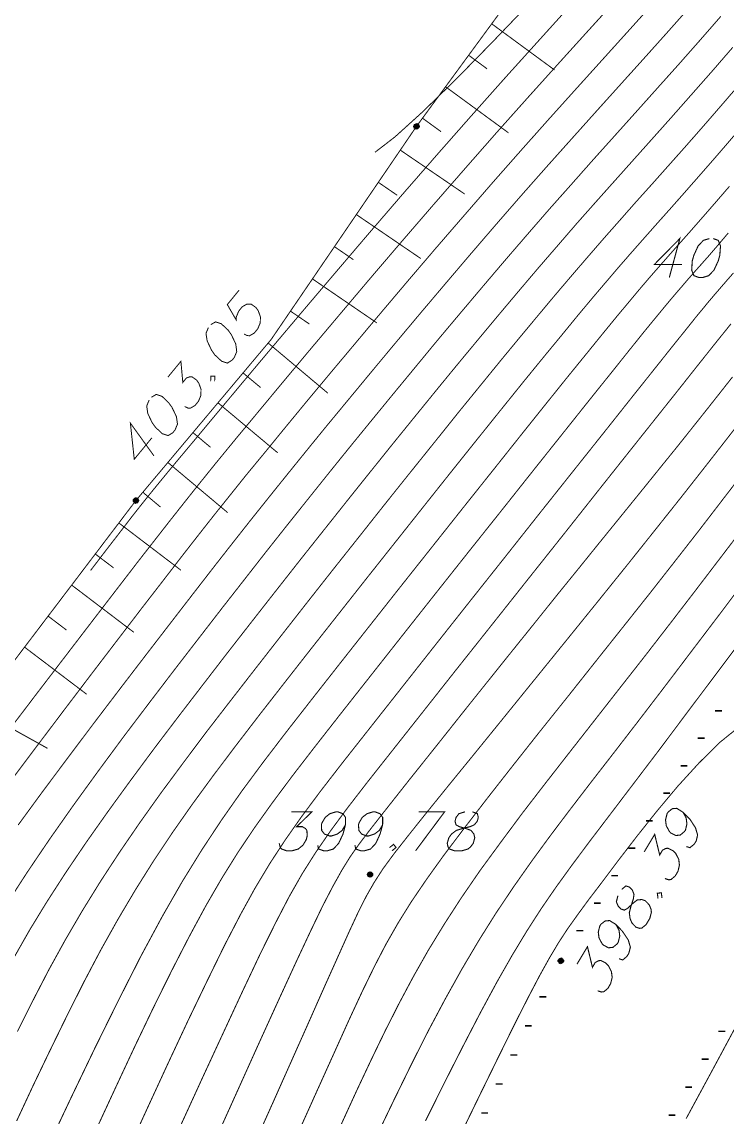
# Model space of a CAD drawing. Extents: x 489 to 720, y 1028 to 1176.
# Drawn here: x 597.5 to 604.74, y 1147.68 to 1158.93 of the extents above; entities that cross this region are included whole.
import ezdxf

# ---------------------------------------------------------------- set-up
doc = ezdxf.new("R2010")
doc.units = 0
doc.header["$MEASUREMENT"] = 0
for name, color, linetype in [('1501-TOPO', 7, 'Continuous'), ('1501-UP', 7, 'Continuous'), ('1506', 7, 'Continuous'), ('1507', 7, 'Continuous'), ('1510-UP', 7, 'Continuous'), ('1511-DOWN', 7, 'Continuous')]:
    doc.layers.add(name, color=color, linetype=linetype)

msp = doc.modelspace()

# ---------------------------------------------------------------- hatches: boundary and pattern name
at = {"layer": '1501-TOPO', "linetype": 'Continuous', "ltscale": 0.045455}
for points in [[(601.05, 1150.178), (601.05, 1150.159), (601.047, 1150.168)], [(601.055, 1150.187), (601.055, 1150.149), (601.05, 1150.178)], [(601.055, 1150.149), (601.05, 1150.178), (601.05, 1150.159)], [(601.063, 1150.193), (601.063, 1150.144), (601.055, 1150.187)], [(601.063, 1150.144), (601.055, 1150.187), (601.055, 1150.149)], [(601.074, 1150.195), (601.074, 1150.141), (601.063, 1150.193)], [(601.074, 1150.141), (601.063, 1150.193), (601.063, 1150.144)], [(601.084, 1150.193), (601.084, 1150.144), (601.074, 1150.195)], [(601.084, 1150.144), (601.074, 1150.195), (601.074, 1150.141)], [(601.093, 1150.187), (601.093, 1150.149), (601.084, 1150.193)], [(601.093, 1150.149), (601.084, 1150.193), (601.084, 1150.144)], [(601.099, 1150.178), (601.099, 1150.159), (601.093, 1150.187)], [(601.099, 1150.159), (601.093, 1150.187), (601.093, 1150.149)], [(601.1, 1150.168), (601.099, 1150.178), (601.099, 1150.159)], [(603.012, 1149.294), (603.058, 1149.269), (603.009, 1149.285)], [(603.058, 1149.269), (603.009, 1149.285), (603.051, 1149.261)], [(603.009, 1149.285), (603.051, 1149.261), (603.01, 1149.274)], [(603.051, 1149.261), (603.01, 1149.274), (603.042, 1149.256)], [(603.01, 1149.274), (603.042, 1149.256), (603.015, 1149.265)], [(603.019, 1149.302), (603.061, 1149.278), (603.012, 1149.294)], [(603.061, 1149.278), (603.012, 1149.294), (603.058, 1149.269)], [(603.042, 1149.256), (603.015, 1149.265), (603.032, 1149.255)], [(603.015, 1149.265), (603.032, 1149.255), (603.022, 1149.259)], [(603.028, 1149.306), (603.06, 1149.288), (603.019, 1149.302)], [(603.06, 1149.288), (603.019, 1149.302), (603.061, 1149.278)], [(603.038, 1149.307), (603.055, 1149.297), (603.028, 1149.306)], [(603.055, 1149.297), (603.028, 1149.306), (603.06, 1149.288)], [(603.047, 1149.304), (603.038, 1149.307), (603.055, 1149.297)]]:
    msp.add_hatch(color=7, dxfattribs=at).paths.add_polyline_path(points, flags=0)
at = {"layer": '1501-UP', "linetype": 'Continuous', "ltscale": 0.045455}
for points in [[(601.526, 1157.862), (601.565, 1157.832), (601.525, 1157.852)], [(601.565, 1157.832), (601.525, 1157.852), (601.554, 1157.829)], [(601.525, 1157.852), (601.554, 1157.829), (601.528, 1157.841)], [(601.53, 1157.871), (601.572, 1157.839), (601.526, 1157.862)], [(601.572, 1157.839), (601.526, 1157.862), (601.565, 1157.832)], [(601.554, 1157.829), (601.528, 1157.841), (601.544, 1157.829)], [(601.528, 1157.841), (601.544, 1157.829), (601.535, 1157.834)], [(601.538, 1157.878), (601.577, 1157.848), (601.53, 1157.871)], [(601.577, 1157.848), (601.53, 1157.871), (601.572, 1157.839)], [(601.547, 1157.881), (601.577, 1157.859), (601.538, 1157.878)], [(601.577, 1157.859), (601.538, 1157.878), (601.577, 1157.848)], [(601.559, 1157.88), (601.575, 1157.868), (601.547, 1157.881)], [(601.575, 1157.868), (601.547, 1157.881), (601.577, 1157.859)], [(601.568, 1157.876), (601.559, 1157.88), (601.575, 1157.868)], [(598.646, 1154.026), (598.69, 1153.995), (598.642, 1154.016)], [(598.69, 1153.995), (598.642, 1154.016), (598.683, 1153.988)], [(598.642, 1154.016), (598.683, 1153.988), (598.642, 1154.006)], [(598.683, 1153.988), (598.642, 1154.006), (598.672, 1153.985)], [(598.642, 1154.006), (598.672, 1153.985), (598.646, 1153.996)], [(598.654, 1154.032), (598.694, 1154.005), (598.646, 1154.026)], [(598.694, 1154.005), (598.646, 1154.026), (598.69, 1153.995)], [(598.672, 1153.985), (598.646, 1153.996), (598.662, 1153.985)], [(598.646, 1153.996), (598.662, 1153.985), (598.653, 1153.989)], [(598.663, 1154.037), (598.694, 1154.015), (598.654, 1154.032)], [(598.694, 1154.015), (598.654, 1154.032), (598.694, 1154.005)], [(598.674, 1154.036), (598.691, 1154.024), (598.663, 1154.037)], [(598.691, 1154.024), (598.663, 1154.037), (598.694, 1154.015)], [(598.683, 1154.032), (598.674, 1154.036), (598.691, 1154.024)]]:
    msp.add_hatch(color=18, dxfattribs=at).paths.add_polyline_path(points, flags=0)

# ---------------------------------------------------------------- linework, layer by layer
at = {"color": 250, "linetype": 'Continuous', "ltscale": 0.045455, "const_width": 0.0112}
for points in [[(604.149, 1156.302), (604.257, 1156.702), (603.994, 1156.435), (604.28, 1156.435)], [(604.561, 1156.702), (604.499, 1156.684), (604.445, 1156.626), (604.401, 1156.53), (604.385, 1156.473), (604.379, 1156.378), (604.402, 1156.321), (604.454, 1156.302), (604.492, 1156.302), (604.554, 1156.321), (604.608, 1156.378), (604.652, 1156.473), (604.668, 1156.53), (604.675, 1156.626), (604.652, 1156.684), (604.6, 1156.702)], [(604.291, 1150.807), (604.322, 1150.749), (604.33, 1150.688), (604.315, 1150.624), (604.304, 1150.609), (604.261, 1150.573), (604.215, 1150.569), (604.163, 1150.595), (604.15, 1150.61), (604.118, 1150.669), (604.11, 1150.729), (604.126, 1150.793), (604.136, 1150.809), (604.179, 1150.844), (604.226, 1150.848), (604.291, 1150.807), (604.36, 1150.737), (604.418, 1150.649), (604.44, 1150.574), (604.425, 1150.511), (604.404, 1150.479), (604.361, 1150.444), (604.325, 1150.455)], [(600.266, 1150.812), (600.476, 1150.812), (600.32, 1150.66), (600.378, 1150.66), (600.411, 1150.64), (600.425, 1150.621), (600.428, 1150.564), (600.418, 1150.526), (600.384, 1150.469), (600.336, 1150.43), (600.274, 1150.412), (600.216, 1150.412), (600.165, 1150.43), (600.15, 1150.449), (600.141, 1150.488)], [(600.821, 1150.679), (600.787, 1150.621), (600.738, 1150.584), (600.677, 1150.564), (600.658, 1150.564), (600.605, 1150.584), (600.577, 1150.621), (600.574, 1150.679), (600.579, 1150.697), (600.613, 1150.755), (600.661, 1150.793), (600.724, 1150.812), (600.743, 1150.812), (600.795, 1150.793), (600.822, 1150.755), (600.821, 1150.679), (600.796, 1150.584), (600.751, 1150.488), (600.697, 1150.43), (600.636, 1150.412), (600.597, 1150.412), (600.545, 1150.43), (600.536, 1150.469)], [(601.203, 1150.679), (601.169, 1150.621), (601.12, 1150.584), (601.058, 1150.564), (601.038, 1150.564), (600.987, 1150.584), (600.959, 1150.621), (600.955, 1150.679), (600.96, 1150.697), (600.994, 1150.755), (601.043, 1150.793), (601.105, 1150.812), (601.125, 1150.812), (601.176, 1150.793), (601.204, 1150.755), (601.203, 1150.679), (601.177, 1150.584), (601.133, 1150.488), (601.079, 1150.43), (601.017, 1150.412), (600.979, 1150.412), (600.927, 1150.43), (600.918, 1150.469)], [(601.572, 1150.812), (601.84, 1150.812), (601.542, 1150.412)], [(602.049, 1150.812), (601.987, 1150.793), (601.958, 1150.755), (601.947, 1150.716), (601.957, 1150.679), (601.99, 1150.66), (602.06, 1150.64), (602.112, 1150.621), (602.141, 1150.584), (602.15, 1150.545), (602.134, 1150.488), (602.104, 1150.449), (602.08, 1150.43), (602.018, 1150.412), (601.942, 1150.412), (601.89, 1150.43), (601.876, 1150.449), (601.867, 1150.488), (601.883, 1150.545), (601.911, 1150.584), (601.96, 1150.621), (602.022, 1150.64), (602.103, 1150.66), (602.146, 1150.679), (602.176, 1150.716), (602.186, 1150.755), (602.177, 1150.793), (602.126, 1150.812)], [(603.891, 1150.401), (603.999, 1150.58), (604.05, 1150.369), (604.079, 1150.418), (604.112, 1150.436), (604.136, 1150.438), (604.187, 1150.412), (604.215, 1150.384), (604.246, 1150.324), (604.253, 1150.264), (604.238, 1150.201), (604.209, 1150.152), (604.166, 1150.116), (604.142, 1150.114), (604.104, 1150.127)], [(601.274, 1150.445), (601.316, 1150.478), (601.341, 1150.445), (601.299, 1150.412)], [(603.621, 1149.951), (603.605, 1149.887), (603.624, 1149.843), (603.651, 1149.814), (603.688, 1149.802), (603.721, 1149.821), (603.775, 1149.872), (603.818, 1149.906), (603.865, 1149.911), (603.902, 1149.899), (603.943, 1149.856), (603.961, 1149.812), (603.965, 1149.781), (603.949, 1149.718), (603.91, 1149.653), (603.867, 1149.618), (603.843, 1149.615), (603.805, 1149.628), (603.765, 1149.67), (603.746, 1149.714), (603.738, 1149.776), (603.754, 1149.839), (603.78, 1149.919), (603.786, 1149.965), (603.768, 1150.011), (603.741, 1150.038), (603.703, 1150.051), (603.66, 1150.015)], [(604.033, 1149.922), (604.026, 1149.976), (604.067, 1149.98), (604.074, 1149.927)], [(603.6, 1149.655), (603.632, 1149.596), (603.64, 1149.535), (603.624, 1149.471), (603.613, 1149.455), (603.57, 1149.42), (603.524, 1149.415), (603.472, 1149.443), (603.459, 1149.456), (603.427, 1149.515), (603.419, 1149.577), (603.435, 1149.639), (603.445, 1149.656), (603.488, 1149.69), (603.535, 1149.695), (603.6, 1149.655), (603.668, 1149.584), (603.727, 1149.496), (603.749, 1149.421), (603.733, 1149.359), (603.713, 1149.326), (603.67, 1149.29), (603.633, 1149.303)], [(603.2, 1149.247), (603.308, 1149.427), (603.359, 1149.215), (603.388, 1149.264), (603.421, 1149.282), (603.445, 1149.285), (603.496, 1149.259), (603.524, 1149.23), (603.554, 1149.171), (603.562, 1149.111), (603.546, 1149.047), (603.518, 1148.998), (603.475, 1148.963), (603.451, 1148.961), (603.413, 1148.973)]]:
    msp.add_lwpolyline(points, dxfattribs=at)
at = {"color": 18, "linetype": 'Continuous', "ltscale": 0.045455, "const_width": 0.01}
for points in [[(599.728, 1156.172), (599.607, 1156.024), (599.699, 1155.865), (599.699, 1155.896), (599.724, 1155.956), (599.76, 1156.001), (599.808, 1156.029), (599.855, 1156.027), (599.902, 1155.993), (599.925, 1155.961), (599.947, 1155.898), (599.946, 1155.837), (599.921, 1155.777), (599.885, 1155.732), (599.837, 1155.704), (599.813, 1155.705), (599.778, 1155.722)], [(599.413, 1155.788), (599.388, 1155.728), (599.4, 1155.651), (599.445, 1155.555), (599.479, 1155.507), (599.55, 1155.441), (599.608, 1155.423), (599.655, 1155.452), (599.679, 1155.481), (599.704, 1155.541), (599.694, 1155.619), (599.649, 1155.714), (599.615, 1155.762), (599.544, 1155.828), (599.486, 1155.846), (599.437, 1155.818)], [(598.997, 1155.279), (599.13, 1155.441), (599.15, 1155.224), (599.186, 1155.269), (599.221, 1155.282), (599.245, 1155.281), (599.292, 1155.248), (599.315, 1155.215), (599.337, 1155.153), (599.336, 1155.091), (599.311, 1155.031), (599.275, 1154.987), (599.227, 1154.959), (599.204, 1154.96), (599.169, 1154.977)], [(599.436, 1155.236), (599.437, 1155.29), (599.478, 1155.288), (599.477, 1155.234)], [(598.804, 1155.043), (598.779, 1154.982), (598.79, 1154.905), (598.835, 1154.81), (598.87, 1154.762), (598.94, 1154.697), (598.999, 1154.678), (599.046, 1154.706), (599.07, 1154.736), (599.095, 1154.796), (599.084, 1154.873), (599.038, 1154.969), (599.004, 1155.016), (598.935, 1155.082), (598.876, 1155.101), (598.828, 1155.072)], [(598.853, 1154.47), (598.611, 1154.806), (598.651, 1154.435), (598.833, 1154.656)]]:
    msp.add_lwpolyline(points, dxfattribs=at)
at = {"layer": '1501-TOPO', "color": 7, "linetype": 'Continuous', "ltscale": 0.045455, "const_width": 0.0112}
for points in [[(601.049, 1150.168), (601.099, 1150.168)], [(603.01, 1149.281), (603.06, 1149.281)]]:
    msp.add_lwpolyline(points, dxfattribs=at)
at = {"layer": '1501-TOPO', "color": 7, "linetype": 'Continuous', "ltscale": 0.045455}
for points in [[(601.05, 1150.178), (601.05, 1150.159), (601.047, 1150.168)], [(601.055, 1150.187), (601.055, 1150.149), (601.05, 1150.178)], [(601.055, 1150.149), (601.05, 1150.178), (601.05, 1150.159)], [(601.063, 1150.193), (601.063, 1150.144), (601.055, 1150.187)], [(601.063, 1150.144), (601.055, 1150.187), (601.055, 1150.149)], [(601.074, 1150.195), (601.074, 1150.141), (601.063, 1150.193)], [(601.074, 1150.141), (601.063, 1150.193), (601.063, 1150.144)], [(601.084, 1150.193), (601.084, 1150.144), (601.074, 1150.195)], [(601.084, 1150.144), (601.074, 1150.195), (601.074, 1150.141)], [(601.093, 1150.187), (601.093, 1150.149), (601.084, 1150.193)], [(601.093, 1150.149), (601.084, 1150.193), (601.084, 1150.144)], [(601.099, 1150.178), (601.099, 1150.159), (601.093, 1150.187)], [(601.099, 1150.159), (601.093, 1150.187), (601.093, 1150.149)], [(601.1, 1150.168), (601.099, 1150.178), (601.099, 1150.159)], [(603.012, 1149.294), (603.058, 1149.269), (603.009, 1149.285)], [(603.058, 1149.269), (603.009, 1149.285), (603.051, 1149.261)], [(603.009, 1149.285), (603.051, 1149.261), (603.01, 1149.274)], [(603.051, 1149.261), (603.01, 1149.274), (603.042, 1149.256)], [(603.01, 1149.274), (603.042, 1149.256), (603.015, 1149.265)], [(603.019, 1149.302), (603.061, 1149.278), (603.012, 1149.294)], [(603.061, 1149.278), (603.012, 1149.294), (603.058, 1149.269)], [(603.042, 1149.256), (603.015, 1149.265), (603.032, 1149.255)], [(603.015, 1149.265), (603.032, 1149.255), (603.022, 1149.259)], [(603.028, 1149.306), (603.06, 1149.288), (603.019, 1149.302)], [(603.06, 1149.288), (603.019, 1149.302), (603.061, 1149.278)], [(603.038, 1149.307), (603.055, 1149.297), (603.028, 1149.306)], [(603.055, 1149.297), (603.028, 1149.306), (603.06, 1149.288)], [(603.047, 1149.304), (603.038, 1149.307), (603.055, 1149.297)]]:
    msp.add_lwpolyline(points, dxfattribs=at)
for centre in [(601.074, 1150.168), (603.035, 1149.281)]:
    msp.add_circle(centre, 0.0261, dxfattribs=at)
at = {"layer": '1501-UP', "color": 18, "linetype": 'Continuous', "ltscale": 0.045455, "const_width": 0.01}
for points in [[(601.529, 1157.855), (601.574, 1157.855)], [(598.646, 1154.011), (598.691, 1154.011)]]:
    msp.add_lwpolyline(points, dxfattribs=at)
at = {"layer": '1501-UP', "color": 18, "linetype": 'Continuous', "ltscale": 0.045455}
for points in [[(601.526, 1157.862), (601.565, 1157.832), (601.525, 1157.852)], [(601.565, 1157.832), (601.525, 1157.852), (601.554, 1157.829)], [(601.525, 1157.852), (601.554, 1157.829), (601.528, 1157.841)], [(601.53, 1157.871), (601.572, 1157.839), (601.526, 1157.862)], [(601.572, 1157.839), (601.526, 1157.862), (601.565, 1157.832)], [(601.554, 1157.829), (601.528, 1157.841), (601.544, 1157.829)], [(601.528, 1157.841), (601.544, 1157.829), (601.535, 1157.834)], [(601.538, 1157.878), (601.577, 1157.848), (601.53, 1157.871)], [(601.577, 1157.848), (601.53, 1157.871), (601.572, 1157.839)], [(601.547, 1157.881), (601.577, 1157.859), (601.538, 1157.878)], [(601.577, 1157.859), (601.538, 1157.878), (601.577, 1157.848)], [(601.559, 1157.88), (601.575, 1157.868), (601.547, 1157.881)], [(601.575, 1157.868), (601.547, 1157.881), (601.577, 1157.859)], [(601.568, 1157.876), (601.559, 1157.88), (601.575, 1157.868)], [(598.646, 1154.026), (598.69, 1153.995), (598.642, 1154.016)], [(598.69, 1153.995), (598.642, 1154.016), (598.683, 1153.988)], [(598.642, 1154.016), (598.683, 1153.988), (598.642, 1154.006)], [(598.683, 1153.988), (598.642, 1154.006), (598.672, 1153.985)], [(598.642, 1154.006), (598.672, 1153.985), (598.646, 1153.996)], [(598.654, 1154.032), (598.694, 1154.005), (598.646, 1154.026)], [(598.694, 1154.005), (598.646, 1154.026), (598.69, 1153.995)], [(598.672, 1153.985), (598.646, 1153.996), (598.662, 1153.985)], [(598.646, 1153.996), (598.662, 1153.985), (598.653, 1153.989)], [(598.663, 1154.037), (598.694, 1154.015), (598.654, 1154.032)], [(598.694, 1154.015), (598.654, 1154.032), (598.694, 1154.005)], [(598.674, 1154.036), (598.691, 1154.024), (598.663, 1154.037)], [(598.691, 1154.024), (598.663, 1154.037), (598.694, 1154.015)], [(598.683, 1154.032), (598.674, 1154.036), (598.691, 1154.024)]]:
    msp.add_lwpolyline(points, dxfattribs=at)
for centre in [(601.551, 1157.855), (598.668, 1154.011)]:
    msp.add_circle(centre, 0.0261, dxfattribs=at)
at = {"layer": '1506', "color": 13, "linetype": 'Continuous', "ltscale": 0.045455, "const_width": 0.01}
for points in [[(596.883, 1151.02), (597.662, 1152.044), (598.255, 1152.818), (598.697, 1153.393), (599.025, 1153.813), (599.275, 1154.129), (599.484, 1154.388), (599.688, 1154.637), (599.92, 1154.916), (600.179, 1155.228), (600.461, 1155.565), (600.762, 1155.922), (601.077, 1156.295), (601.401, 1156.674), (601.73, 1157.055), (602.059, 1157.432), (602.383, 1157.801), (602.7, 1158.156), (603.007, 1158.497), (603.302, 1158.823), (603.583, 1159.132)], [(597.371, 1151.115), (597.653, 1151.491), (597.94, 1151.871), (598.221, 1152.241), (598.49, 1152.593), (598.734, 1152.912), (598.95, 1153.191), (599.141, 1153.439), (599.315, 1153.662), (599.478, 1153.869), (599.64, 1154.071), (599.804, 1154.276), (599.982, 1154.491), (600.177, 1154.73), (600.396, 1154.996), (600.638, 1155.287), (600.899, 1155.598), (601.174, 1155.926), (601.459, 1156.263), (601.752, 1156.606), (602.049, 1156.949), (602.343, 1157.288), (602.635, 1157.619), (602.92, 1157.939), (603.199, 1158.249), (603.469, 1158.548), (603.729, 1158.836), (603.977, 1159.111)], [(597.458, 1150.677), (597.709, 1151.02), (597.975, 1151.376), (598.245, 1151.735), (598.515, 1152.09), (598.777, 1152.432), (599.025, 1152.754), (599.252, 1153.048), (599.462, 1153.319), (599.66, 1153.572), (599.85, 1153.813), (600.037, 1154.047), (600.226, 1154.282), (600.421, 1154.523), (600.627, 1154.776), (600.849, 1155.044), (601.083, 1155.327), (601.327, 1155.62), (601.58, 1155.922), (601.84, 1156.229), (602.102, 1156.537), (602.366, 1156.844), (602.628, 1157.145), (602.887, 1157.438), (603.142, 1157.723), (603.392, 1158.002), (603.636, 1158.273), (603.876, 1158.539), (604.109, 1158.799), (604.336, 1159.054)], [(601.125, 1157.589), (601.33, 1157.747), (601.615, 1158.005), (601.957, 1158.339), (602.336, 1158.726), (602.733, 1159.14)], [(597.415, 1149.315), (597.576, 1149.598), (597.752, 1149.886), (597.945, 1150.185), (598.154, 1150.494), (598.377, 1150.81), (598.611, 1151.132), (598.853, 1151.459), (599.101, 1151.786), (599.353, 1152.114), (599.604, 1152.44), (599.855, 1152.762), (600.104, 1153.08), (600.35, 1153.393), (600.593, 1153.699), (600.833, 1154.001), (601.069, 1154.296), (601.301, 1154.585), (601.528, 1154.865), (601.751, 1155.139), (601.969, 1155.405), (602.184, 1155.664), (602.394, 1155.916), (602.6, 1156.161), (602.802, 1156.399), (603.002, 1156.63), (603.197, 1156.856), (603.392, 1157.076), (603.584, 1157.291), (603.776, 1157.506), (603.97, 1157.723), (604.169, 1157.946), (604.372, 1158.176), (604.583, 1158.415), (604.802, 1158.668)], [(597.45, 1148.555), (597.61, 1148.874), (597.772, 1149.187), (597.941, 1149.494), (598.118, 1149.797), (598.305, 1150.099), (598.503, 1150.402), (598.711, 1150.705), (598.929, 1151.011), (599.158, 1151.32), (599.394, 1151.635), (599.641, 1151.955), (599.895, 1152.282), (600.158, 1152.619), (600.425, 1152.96), (600.695, 1153.303), (600.965, 1153.643), (601.23, 1153.978), (601.49, 1154.303), (601.741, 1154.615), (601.978, 1154.911), (602.203, 1155.187), (602.413, 1155.445), (602.612, 1155.686), (602.801, 1155.913), (602.98, 1156.127), (603.153, 1156.33), (603.32, 1156.524), (603.483, 1156.712), (603.644, 1156.894), (603.804, 1157.076), (603.969, 1157.259), (604.138, 1157.449), (604.316, 1157.649), (604.504, 1157.863), (604.705, 1158.095), (604.924, 1158.349)], [(597.442, 1147.635), (597.613, 1148.002), (597.786, 1148.362), (597.958, 1148.714), (598.13, 1149.057), (598.305, 1149.389), (598.484, 1149.709), (598.665, 1150.014), (598.851, 1150.31), (599.045, 1150.601), (599.247, 1150.889), (599.461, 1151.182), (599.687, 1151.482), (599.928, 1151.796), (600.185, 1152.126), (600.459, 1152.476), (600.746, 1152.84), (601.04, 1153.213), (601.336, 1153.586), (601.628, 1153.954), (601.911, 1154.31), (602.18, 1154.646), (602.429, 1154.956), (602.654, 1155.235), (602.857, 1155.484), (603.041, 1155.707), (603.207, 1155.91), (603.36, 1156.093), (603.503, 1156.261), (603.637, 1156.418), (603.768, 1156.568), (603.896, 1156.713), (604.026, 1156.86), (604.161, 1157.011), (604.305, 1157.174), (604.462, 1157.353), (604.636, 1157.552), (604.829, 1157.776)], [(598.26, 1147.549), (598.457, 1147.974), (598.653, 1148.394), (598.847, 1148.799), (599.036, 1149.181), (599.216, 1149.531), (599.385, 1149.844), (599.549, 1150.127), (599.713, 1150.39), (599.885, 1150.646), (600.07, 1150.905), (600.274, 1151.179), (600.504, 1151.477), (600.766, 1151.812), (601.063, 1152.189), (601.388, 1152.601), (601.73, 1153.034), (602.078, 1153.473), (602.424, 1153.907), (602.754, 1154.323), (603.06, 1154.707), (603.33, 1155.046), (603.558, 1155.33), (603.744, 1155.563), (603.896, 1155.752), (604.02, 1155.903), (604.12, 1156.024), (604.203, 1156.123), (604.274, 1156.205), (604.337, 1156.279), (604.4, 1156.351), (604.468, 1156.427), (604.546, 1156.515), (604.64, 1156.624), (604.755, 1156.76)], [(598.583, 1147.324), (598.792, 1147.781), (599.001, 1148.234), (599.205, 1148.67), (599.401, 1149.077), (599.58, 1149.443), (599.744, 1149.759), (599.896, 1150.035), (600.047, 1150.286), (600.203, 1150.524), (600.374, 1150.768), (600.567, 1151.027), (600.792, 1151.318), (601.057, 1151.654), (601.366, 1152.046), (601.709, 1152.481), (602.075, 1152.944), (602.45, 1153.416), (602.821, 1153.885), (603.175, 1154.33), (603.5, 1154.738), (603.78, 1155.091), (604.009, 1155.378), (604.188, 1155.603), (604.325, 1155.773), (604.427, 1155.901), (604.501, 1155.99), (604.553, 1156.054), (604.592, 1156.099), (604.622, 1156.135), (604.652, 1156.169), (604.688, 1156.211), (604.738, 1156.269), (604.808, 1156.349)], [(599.127, 1147.588), (599.349, 1148.073), (599.565, 1148.54), (599.766, 1148.973), (599.946, 1149.354), (600.104, 1149.673), (600.244, 1149.943), (600.378, 1150.178), (600.516, 1150.396), (600.667, 1150.615), (600.841, 1150.851), (601.049, 1151.12), (601.301, 1151.439), (601.602, 1151.82), (601.943, 1152.252), (602.31, 1152.714), (602.688, 1153.191), (603.065, 1153.665), (603.424, 1154.119), (603.752, 1154.532), (604.037, 1154.89), (604.267, 1155.179), (604.444, 1155.403), (604.578, 1155.571), (604.674, 1155.691), (604.74, 1155.773), (604.783, 1155.827)], [(599.871, 1147.368), (600.068, 1147.807), (600.26, 1148.238), (600.441, 1148.644), (600.604, 1149.012), (600.745, 1149.326), (600.858, 1149.578), (600.951, 1149.778), (601.034, 1149.943), (601.117, 1150.088), (601.209, 1150.23), (601.322, 1150.384), (601.465, 1150.566), (601.647, 1150.794), (601.876, 1151.077), (602.145, 1151.407), (602.443, 1151.774), (602.759, 1152.164), (603.084, 1152.565), (603.407, 1152.964), (603.717, 1153.349), (604.004, 1153.709), (604.261, 1154.032), (604.493, 1154.327), (604.707, 1154.601), (604.911, 1154.863)], [(600.335, 1147.514), (600.532, 1147.952), (600.709, 1148.344), (600.861, 1148.681), (600.996, 1148.971), (601.119, 1149.224), (601.238, 1149.453), (601.362, 1149.67), (601.496, 1149.885), (601.65, 1150.112), (601.829, 1150.362), (602.041, 1150.643), (602.28, 1150.953), (602.541, 1151.286), (602.816, 1151.634), (603.101, 1151.99), (603.388, 1152.352), (603.672, 1152.709), (603.947, 1153.055), (604.208, 1153.388), (604.457, 1153.707), (604.696, 1154.018), (604.93, 1154.322)], [(600.776, 1147.597), (600.935, 1147.944), (601.085, 1148.263), (601.23, 1148.563), (601.374, 1148.847), (601.52, 1149.121), (601.672, 1149.389), (601.836, 1149.657), (602.012, 1149.929), (602.205, 1150.21), (602.416, 1150.498), (602.638, 1150.797), (602.874, 1151.103), (603.118, 1151.416), (603.37, 1151.738), (603.628, 1152.068), (603.891, 1152.403), (604.155, 1152.744), (604.42, 1153.089), (604.685, 1153.436), (604.949, 1153.782)], [(601.644, 1147.637), (601.837, 1148.026), (602.026, 1148.398), (602.207, 1148.747), (602.378, 1149.064), (602.536, 1149.341), (602.686, 1149.589), (602.834, 1149.819), (602.987, 1150.041), (603.152, 1150.269), (603.334, 1150.513), (603.541, 1150.785), (603.778, 1151.097), (604.05, 1151.455), (604.347, 1151.852), (604.663, 1152.272), (604.986, 1152.703)], [(601.995, 1147.477), (602.202, 1147.903), (602.393, 1148.293), (602.56, 1148.631), (602.7, 1148.907), (602.817, 1149.13), (602.918, 1149.312), (603.011, 1149.468), (603.104, 1149.61), (603.205, 1149.752), (603.32, 1149.909), (603.459, 1150.091), (603.624, 1150.311), (603.813, 1150.557), (604.019, 1150.816), (604.235, 1151.074), (604.455, 1151.315), (604.671, 1151.528), (604.879, 1151.696)], [(604.867, 1148.67), (604.596, 1148.166), (604.322, 1147.66)]]:
    msp.add_lwpolyline(points, dxfattribs=at)
at = {"layer": '1507', "color": 18, "linetype": 'Continuous', "ltscale": 0.045455, "const_width": 0.01}
for points in [[(598.203, 1153.293), (598.371, 1153.513), (598.508, 1153.69), (598.622, 1153.839), (598.727, 1153.972), (598.833, 1154.104), (598.951, 1154.248), (599.093, 1154.42), (599.27, 1154.631), (599.49, 1154.895), (599.749, 1155.205), (600.041, 1155.553), (600.36, 1155.931), (600.699, 1156.33), (601.052, 1156.744), (601.412, 1157.162), (601.774, 1157.577), (602.13, 1157.981), (602.478, 1158.372), (602.815, 1158.745), (603.134, 1159.098)], [(597.332, 1149.852), (597.549, 1150.188), (597.783, 1150.534), (598.03, 1150.885), (598.286, 1151.238), (598.546, 1151.59), (598.808, 1151.936), (599.065, 1152.273), (599.315, 1152.597), (599.553, 1152.905), (599.783, 1153.199), (600.004, 1153.482), (600.221, 1153.756), (600.435, 1154.024), (600.647, 1154.289), (600.861, 1154.554), (601.078, 1154.82), (601.3, 1155.091), (601.526, 1155.365), (601.755, 1155.643), (601.987, 1155.919), (602.22, 1156.195), (602.452, 1156.468), (602.684, 1156.737), (602.913, 1157.001), (603.14, 1157.256), (603.362, 1157.507), (603.584, 1157.754), (603.803, 1157.998), (604.022, 1158.243), (604.241, 1158.487), (604.46, 1158.735), (604.679, 1158.986)], [(597.774, 1147.393), (598.008, 1147.888), (598.249, 1148.39), (598.49, 1148.878), (598.72, 1149.331), (598.938, 1149.736), (599.145, 1150.097), (599.347, 1150.424), (599.55, 1150.731), (599.759, 1151.029), (599.979, 1151.326), (600.216, 1151.636), (600.476, 1151.969), (600.761, 1152.332), (601.067, 1152.72), (601.385, 1153.123), (601.708, 1153.53), (602.026, 1153.931), (602.333, 1154.316), (602.62, 1154.677), (602.879, 1155.001), (603.105, 1155.282), (603.301, 1155.523), (603.469, 1155.73), (603.613, 1155.906), (603.741, 1156.059), (603.853, 1156.193), (603.955, 1156.312), (604.052, 1156.423), (604.147, 1156.531), (604.246, 1156.643), (604.353, 1156.763), (604.472, 1156.899), (604.609, 1157.056), (604.767, 1157.239)], [(599.463, 1147.394), (599.697, 1147.913), (599.922, 1148.412), (600.13, 1148.869), (600.312, 1149.265), (600.463, 1149.587), (600.586, 1149.843), (600.691, 1150.045), (600.783, 1150.21), (600.87, 1150.351), (600.961, 1150.48), (601.062, 1150.613), (601.18, 1150.764), (601.322, 1150.944), (601.486, 1151.152), (601.669, 1151.381), (601.868, 1151.631), (602.079, 1151.897), (602.3, 1152.173), (602.527, 1152.456), (602.758, 1152.743), (602.987, 1153.029), (603.216, 1153.311), (603.438, 1153.586), (603.654, 1153.852), (603.86, 1154.106), (604.053, 1154.345), (604.232, 1154.566), (604.394, 1154.769), (604.537, 1154.949), (604.669, 1155.116), (604.799, 1155.281)], [(601.129, 1147.455), (601.316, 1147.844), (601.496, 1148.212), (601.672, 1148.561), (601.847, 1148.89), (602.021, 1149.202), (602.195, 1149.496), (602.371, 1149.776), (602.551, 1150.044), (602.736, 1150.307), (602.93, 1150.572), (603.135, 1150.843), (603.352, 1151.126), (603.585, 1151.426), (603.834, 1151.749), (604.102, 1152.099), (604.384, 1152.471), (604.675, 1152.854), (604.967, 1153.243)]]:
    msp.add_lwpolyline(points, dxfattribs=at)
at = {"layer": '1510-UP', "color": 18, "linetype": 'Continuous', "ltscale": 0.045455, "const_width": 0.01}
for points in [[(610.211, 1170.83), (608.912, 1167.851), (607.408, 1165.023), (605.96, 1163.064), (604.475, 1161.499), (602.916, 1159.716), (601.551, 1157.855), (600.058, 1155.666), (598.668, 1154.011), (597.143, 1152.003), (595.785, 1149.555), (594.427, 1146.602), (593.522, 1143.619), (593.332, 1142.232), (593.322, 1140.285), (593.066, 1138.971), (592.89, 1138.063), (592.351, 1136.21)], [(602.969, 1158.435), (602.324, 1158.909)], [(602.277, 1158.446), (602.087, 1158.586)], [(602.496, 1157.789), (601.85, 1158.262)], [(601.803, 1157.801), (601.613, 1157.939)], [(602.046, 1157.16), (601.385, 1157.611)], [(601.353, 1157.147), (601.159, 1157.28)], [(601.595, 1156.497), (600.933, 1156.949)], [(600.902, 1156.486), (600.708, 1156.619)], [(601.143, 1155.836), (600.482, 1156.288)], [(600.451, 1155.824), (600.257, 1155.956)], [(600.64, 1155.114), (600.027, 1155.629)], [(599.95, 1155.171), (599.769, 1155.322)], [(600.125, 1154.501), (599.511, 1155.015)], [(599.435, 1154.557), (599.254, 1154.709)], [(599.61, 1153.887), (598.996, 1154.402)], [(598.92, 1153.944), (598.74, 1154.095)], [(599.13, 1153.295), (598.493, 1153.78)], [(598.438, 1153.319), (598.251, 1153.461)], [(598.646, 1152.657), (598.009, 1153.141)], [(597.954, 1152.68), (597.766, 1152.823)], [(598.162, 1152.02), (597.524, 1152.504)], [(597.76, 1151.464), (597.06, 1151.853)]]:
    msp.add_lwpolyline(points, dxfattribs=at)
at = {"layer": '1511-DOWN', "color": 7, "linetype": 'Continuous', "ltscale": 0.045455, "const_width": 0.0158}
for points in [[(604.62, 1151.849), (604.691, 1151.849)], [(604.442, 1151.568), (604.512, 1151.568)], [(604.265, 1151.285), (604.335, 1151.285)], [(604.086, 1151.003), (604.157, 1151.003)], [(603.908, 1150.72), (603.978, 1150.72)], [(603.729, 1150.438), (603.8, 1150.438)], [(603.552, 1150.156), (603.622, 1150.156)], [(603.374, 1149.873), (603.444, 1149.873)], [(603.195, 1149.591), (603.266, 1149.591)], [(603, 1149.281), (603.07, 1149.281)], [(602.815, 1148.911), (602.885, 1148.911)], [(602.665, 1148.613), (602.735, 1148.613)], [(604.653, 1148.557), (604.724, 1148.557)], [(602.516, 1148.314), (602.586, 1148.314)], [(604.483, 1148.27), (604.553, 1148.27)], [(602.366, 1148.016), (602.436, 1148.016)], [(604.312, 1147.984), (604.383, 1147.984)], [(602.216, 1147.718), (602.286, 1147.718)], [(604.141, 1147.696), (604.211, 1147.696)]]:
    msp.add_lwpolyline(points, dxfattribs=at)

doc.saveas('drawing.dxf')
